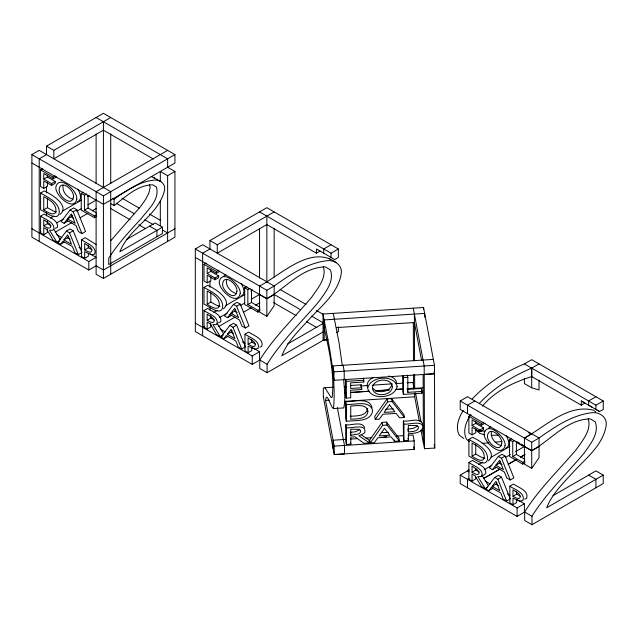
<?xml version="1.0" encoding="UTF-8"?>
<svg xmlns="http://www.w3.org/2000/svg" width="638" height="638" viewBox="0 0 638 638"><rect width="100%" height="100%" fill="white"/><g stroke="black" fill="none" stroke-linecap="round" stroke-linejoin="round"><path stroke-width="0.96" d="M531.725 376.556L531.725 368.126L539.038 363.907M63.018 185.419C62.101 191.727 67.094 197.581 72.947 199.263M226.442 279.795C225.533 286.103 230.517 291.957 236.371 293.639M491.324 431.798C490.407 438.107 495.399 443.96 501.253 445.643M391.82 383.733C391.301 392.386 377.122 394.204 372.544 387.944M367.336 408.376C366.722 416.51 356.044 415.824 350.23 416.255M344.48 445.452L344.52 453.913L334.232 454.583L334.2 446.121L325.563 400.417L326.018 397.857L326.792 397.131L327.884 398.224L332.286 407.626L333.522 408.583L343.802 407.913C345.876 398.527 344.169 388.67 343.691 379.139M333.522 408.583C336.346 376.954 328.841 345.03 323.003 314.032L423.552 307.492L434.47 365.319L434.781 448.043L424.501 448.705L420.984 430.076M469.105 417.3C465.309 423.927 462.821 432.229 466.585 439.43L469.616 441.608M324.232 339.711L267.091 372.696L259.778 368.477L259.778 360.031C274.204 336.728 294.389 317.812 311.902 296.909C317.82 288.169 326.935 277.897 323.275 266.572M267.091 372.696L267.091 364.25C281.525 340.947 301.702 322.031 319.215 301.136C325.404 292.18 334.567 281.502 330.396 269.882L325.468 266.907C301.846 267.21 286.063 288.057 266.844 298.696L259.53 294.485M552.955 495.702L595.932 470.892L603.237 475.111L603.237 483.548L531.972 524.699L524.659 520.472L524.659 512.027C539.086 488.724 559.263 469.807 576.776 448.913C582.701 440.172 591.817 429.9 588.156 418.576M531.972 524.699L531.972 516.254C546.399 492.951 566.584 474.034 584.097 453.132C590.286 444.184 599.441 433.505 595.278 421.877L590.349 418.903C566.727 419.214 550.945 440.053 531.725 450.691L524.412 446.488M463.308 410.569C458.658 417.683 455.069 427.045 459.272 435.204L463.818 438.473M469.528 416.431L470.629 414.796M336.338 262.529C310.562 244.282 281.262 274.874 259.53 286.039L259.53 312.11L266.844 316.328L274.157 305.722L274.157 286.023C289.875 274.866 306.838 263.247 326.425 260.79C334.376 259.459 342.845 265.28 341.218 273.957C337.717 294.246 319.67 307.285 306.806 321.895C297.268 332.151 286.996 342.494 281.805 355.773L323.41 331.744M593.906 410.306C568.011 403.352 545.426 426.758 524.412 438.043L524.412 464.105L531.717 468.332L539.038 457.725L539.038 438.027C554.757 426.862 571.72 415.25 591.306 412.794C599.257 411.454 607.727 417.284 606.1 425.953C602.591 446.249 584.544 459.28 571.68 473.89C562.15 484.154 551.878 494.498 546.686 507.776L603.237 475.111M387.099 398.894L374.681 416.447L375.24 419.397L379.387 419.126L382.832 414.269L396.158 413.4L399.603 417.81L404.428 417.499L403.87 414.548L391.517 398.606L387.099 398.894L387.657 401.844L375.24 419.397M382.106 422.388L369.689 439.941L370.247 442.892L374.386 442.62L377.84 437.764L391.166 436.894L394.603 441.313L399.436 440.994L398.878 438.043L386.524 422.101L382.106 422.388L382.656 425.339L370.247 442.892M64.103 223.316L66.567 220.11L76.042 225.581L78.482 231.618L81.911 233.596L85.564 231.49L76.823 209.735L73.681 207.916L70.028 210.03L61.152 221.617L64.103 223.316L67.756 221.203M67.484 218.882L71.312 213.882L75.124 223.292L67.484 218.882L71.145 216.768L72.238 215.341M57.54 242.655L66.416 231.068L70.068 228.954L73.21 230.773L81.951 252.528L78.299 254.634L74.869 252.656L72.429 246.619L62.955 241.148L60.49 244.354L57.54 242.655L58.999 241.81M63.872 239.92L67.7 234.92L71.512 244.33L63.872 239.92L67.524 237.807L68.617 236.379M227.527 317.692L229.991 314.486L239.473 319.965L241.906 325.994L245.335 327.98L248.995 325.866L240.255 304.111L237.105 302.3L233.452 304.406L224.576 315.993L227.527 317.692L231.179 315.587M230.916 313.258L234.736 308.266L238.548 317.668L230.916 313.258L234.569 311.153L235.661 309.725M220.963 337.031L229.839 325.444L233.492 323.338L236.642 325.149L245.375 346.905L241.722 349.018L238.293 347.04L235.861 341.003L226.378 335.524L223.914 338.738L220.963 337.031L222.423 336.186M227.303 334.296L231.123 329.304L234.936 338.706L227.303 334.296L230.956 332.191L232.049 330.763M492.408 469.696L494.873 466.49L504.355 471.96L506.787 477.998L510.217 479.983L513.869 477.87L505.129 456.114L501.986 454.296L498.334 456.409L489.458 467.997L492.408 469.696L496.061 467.59M495.79 465.261L499.618 460.269L503.43 469.672L495.79 465.261L499.45 463.148L500.543 461.721M488.796 490.734L491.26 487.528L500.734 492.999L503.175 499.036L506.604 501.021L510.256 498.908L501.516 477.152L498.374 475.334L494.721 477.447L485.845 489.035L488.796 490.734L492.448 488.628M492.177 486.3L496.005 481.307L499.817 490.71L492.177 486.3L495.83 484.186L496.922 482.759M110.757 240.741L140.695 206.377L145.767 199.176L148.909 192.931L150.137 187.652L149.531 184.741M223.667 276.174L225.804 274.619M488.548 428.17L490.686 426.615M482.424 406.063C495.008 391.07 513.375 382.377 531.709 376.579L581.306 405.194L584.958 403.08L581.306 400.975L581.306 405.194M417.38 426.24L413.145 428.417L407.81 429.007M472.128 399.021C486.65 383.613 504.921 372.018 524.396 363.907L595.932 405.194L603.245 400.975L603.245 409.421L599.584 411.526L581.306 400.975M479.441 403.248C493.964 387.832 512.242 376.237 531.709 368.126L531.725 387.808L539.03 389.97L539.03 380.176M359.577 429.757L355.374 431.79L350.246 432.341M487.464 487.432L485.271 488.7L477.798 476.562L481.188 476.634L482.041 475.82C483.349 468.475 473.292 465.82 468.89 462.534L468.89 479.25L472.04 481.06L475.693 478.955L475.693 476.299M110.829 203.674L114.074 205.548C125.542 196.839 137.457 185.076 152.721 184.789L156.438 187.03C159.923 199.606 147.944 209.798 141.022 218.762C129.602 231.315 117.751 243.716 108.755 258.183L108.755 264.547L162.435 233.556L162.435 227.184L155.122 222.965L126.324 239.593M114.074 205.548L114.074 199.176C125.909 190.77 138.693 182.013 153.447 180.171C159.444 179.174 165.816 183.577 164.588 190.108C158.391 215.835 129.386 227.606 119.84 251.795L162.435 227.184M252.688 347.79L259.53 351.737L259.53 360.183L252.217 364.402L195.324 331.553L195.316 248.972L202.637 244.737L274.157 286.023L266.844 290.266L266.844 316.328M209.95 248.956L202.637 253.19L202.637 335.779M531.717 468.332L531.717 442.262L539.038 438.027L467.518 396.732L460.205 400.975L460.205 409.413L531.717 450.691L539.038 446.472M174.932 228.731L103.42 270.026L96.107 265.799L88.794 270.018L31.9 237.176L31.9 154.595L39.213 150.369L110.725 191.663L110.725 274.244M39.213 241.395L39.213 158.814L46.526 154.595L46.526 146.15L103.42 113.301L174.932 154.595L174.932 163.033L103.42 204.327L31.9 163.033M46.526 146.15L53.839 150.369L110.725 117.528M47.419 182.548L47.419 186.344L43.767 188.449L40.585 186.615L40.585 169.907L42.778 168.639M56.75 176.79L53.09 178.895L43.767 173.512L43.767 179.111L47.419 177.005L55.251 181.527L55.251 183.273L51.598 185.387L43.767 180.865L43.767 188.449M40.585 169.907L53.09 177.125L55.283 175.857M43.767 179.111L51.598 183.632L55.251 181.527M40.585 193.027C47.93 197.365 58.76 201.855 59.326 211.808C58.568 223.029 44.516 211.401 40.585 209.743L40.585 193.027L44.245 190.922C50.88 193.8 70.563 205.819 60.028 214.456M43.767 209.798C46.749 212.023 55.889 217.654 55.953 210.085C55.809 203.243 49.038 199.511 43.767 196.64L43.767 209.798L47.419 207.693L53.504 211.098L56.591 211.999M47.387 229.034L47.387 232.575L43.735 234.68L40.585 232.862L40.585 216.154L44.245 214.041C48.64 217.335 58.696 219.99 57.388 227.327L55.123 228.396M96.681 216.473L94.496 217.741L81.249 210.093L81.249 193.378L83.442 192.118M81.249 193.378L84.423 195.212L86.616 193.944M50.418 218.044L53.863 216.051M62.484 211.074L81.449 200.125M87.486 196.64L89.208 195.643M167.627 150.369L96.107 191.663L96.107 274.244L103.42 278.463L174.932 237.176L174.932 171.486L167.627 167.26L167.627 158.814L96.107 117.528M43.735 225.844C45.705 226.705 48.209 229.002 50.378 227.702L50.753 226.378L49.493 223.715L43.735 219.743L43.735 225.844L47.387 223.731L51.032 225.621M70.028 210.03L73.171 211.84L76.823 209.735M39.213 232.958L40.84 232.017M56.87 222.758L63.76 218.778M76.696 211.314L81.002 208.825M87.9 204.846L96.521 199.869M31.9 154.595L103.42 195.882L174.932 154.595M66.567 220.11L68.76 218.842M84.423 195.212L84.423 210.149L88.076 208.044L96.466 212.885M55.147 232.2L71.52 222.742M80.141 217.765L87.9 213.283M92.207 210.795L96.521 208.307M84.423 210.149L94.496 215.963L96.681 214.703M160.313 181.352L160.313 171.486L167.627 175.705L174.932 171.486M66.416 231.068L69.558 232.878L73.21 230.773M43.735 234.68L43.735 227.614L46.694 229.321L53.066 240.071L56.965 242.32L59.884 240.63M60.49 244.354L64.143 242.241M88.331 253.366L88.331 256.213L84.679 258.318L81.536 256.508L81.536 239.792L85.189 237.687L96.075 244.545M84.679 249.889C86.68 250.814 89.296 253.111 91.489 251.675L91.88 250.327L90.668 247.48L84.679 243.381L84.679 249.889L88.331 247.775L92.127 249.721M31.9 228.731L88.794 261.58L96.099 257.353L89.264 253.406M209.95 248.972L209.95 240.526L266.844 207.685L338.363 248.979L338.363 257.417L334.711 259.53L316.424 248.972L316.424 253.19L320.077 251.085M209.95 240.526L217.263 244.753L274.157 211.904M210.843 276.924L210.843 280.72L207.191 282.833L204.016 280.999L204.016 264.284L206.21 263.023M219.44 271.589L216.521 273.279L207.191 267.888L207.191 273.495L210.843 271.381L218.674 275.903L218.674 277.658L215.022 279.763L207.191 275.241L207.191 282.833M204.016 264.284L216.521 271.509L218.714 270.241M207.191 273.495L215.022 278.016L218.674 275.903M204.016 287.411C211.353 291.741 222.184 296.231 222.75 306.184C221.992 317.413 207.94 305.777 204.016 304.119L204.016 287.411L207.669 285.298C214.312 288.185 233.986 300.195 223.452 308.832M207.191 304.182C210.173 306.407 219.312 312.038 219.376 304.47C219.233 297.619 212.462 293.887 207.191 291.016L207.191 304.182L210.843 302.069L216.928 305.474L220.014 306.384M210.811 323.418L210.811 326.951L207.159 329.064L204.016 327.246L204.016 310.539L207.669 308.425C212.071 311.711 222.12 314.367 220.812 321.712L218.555 322.772M260.113 310.85L257.919 312.118L244.673 304.47L244.673 287.762L246.866 286.494M244.673 287.762L247.847 289.596L250.04 288.328M213.842 312.421L217.295 310.435M225.916 305.45L244.88 294.509M250.909 291.024L252.632 290.027M331.05 244.753L323.737 248.972L323.737 253.198M207.159 320.22C209.136 321.089 211.633 323.386 213.802 322.078L214.177 320.762L212.917 318.099L207.159 314.127L207.159 320.22L210.811 318.115L214.464 319.997M233.452 304.406L236.602 306.224L240.255 304.111M202.637 327.334L204.264 326.393M219.432 317.636L227.192 313.162M240.119 305.698L244.434 303.202M251.324 299.222L259.945 294.246M259.53 211.904L331.05 253.198L338.363 248.979M229.991 314.486L232.184 313.226M247.847 289.596L247.847 304.533L251.5 302.42L259.897 307.269M218.571 326.576L234.951 317.126M243.564 312.149L251.324 307.668M255.639 305.179L259.945 302.691M247.847 304.533L257.919 310.347L260.113 309.079M229.839 325.444L232.982 327.262L236.642 325.149M207.159 329.064L207.159 321.991L210.125 323.705L216.489 334.448L220.389 336.697L223.316 335.014M223.914 338.738L227.567 336.625M251.763 347.75L251.763 350.589L248.102 352.702L244.96 350.884L244.96 334.176L248.613 332.063C253.134 335.341 264.443 338.69 261.692 346.378L259.881 347.128M248.102 344.265C250.104 345.19 252.72 347.487 254.921 346.059L255.304 344.711L254.091 341.864L248.102 337.765L248.102 344.265L251.763 342.159L255.551 344.105M195.324 323.115L252.217 355.956L259.53 351.737M287.228 344.193L322.892 323.594M336.736 332.486L338.363 331.553L338.363 326.863M524.412 363.907L531.725 359.68L603.245 400.975M474.831 400.975L467.518 405.194L467.518 413.639M475.725 428.927L475.725 432.724L472.072 434.829L468.89 432.995L468.89 416.287L471.083 415.019M485.055 423.169L481.395 425.275L472.072 419.892L472.072 425.49L475.725 423.385L483.556 427.907L483.556 429.653L479.904 431.766L472.072 427.245L472.072 434.829M468.89 416.287L481.395 423.504L483.588 422.236M472.072 425.49L479.904 430.012L483.556 427.907M468.89 439.407C476.235 443.745 487.065 448.235 487.631 458.188C486.874 469.409 472.822 457.781 468.89 456.122L468.89 439.407L472.551 437.301C479.186 440.18 498.868 452.198 488.333 460.835M472.072 456.178C475.055 458.411 484.194 464.033 484.258 456.465C484.114 449.623 477.344 445.89 472.072 443.019L472.072 456.178L475.725 454.073L481.81 457.478L484.896 458.379M468.89 462.534L472.551 460.429C476.945 463.714 487.001 466.37 485.693 473.707L481.188 476.634M524.986 462.853L522.801 464.121L509.555 456.473L509.555 439.757L511.748 438.497M509.555 439.757L512.729 441.592L514.188 440.746M517.57 499.785L524.404 503.741L524.404 512.178L517.099 516.397L460.197 483.564L460.205 475.111L469.201 469.919M478.54 464.536L482.783 462.079M491.276 457.183L509.953 446.401M524.412 438.043L531.725 433.824M595.932 396.756L588.619 400.975L588.619 405.194L592.271 407.307M472.04 472.224C474.01 473.085 476.514 475.382 478.683 474.082L479.058 472.758L477.798 470.094L472.04 466.123L472.04 472.224L475.693 470.11L479.337 472M498.334 456.409L501.476 458.22L505.129 456.114M469.137 478.404L467.518 479.337L467.51 487.783M484.154 469.735L491.802 465.325M505.384 457.486L510.48 454.543M515.576 451.608L524.061 446.704L521.613 444.104M512.729 441.592L512.729 456.529L516.381 454.423L524.771 459.264M483.452 478.58L499.825 469.121M508.446 464.145L516.206 459.663M520.52 457.175L524.827 454.687M483.349 478.644L499.546 469.289M508.079 464.36L516.605 459.44M520.871 456.975L525.138 454.519M512.729 456.529L522.801 462.343L524.986 461.083M494.721 477.447L497.863 479.258L501.516 477.152M491.26 487.528L493.445 486.26M516.636 499.745L516.636 502.592L512.984 504.698L509.842 502.888L509.842 486.172L513.494 484.067C518.016 487.344 529.325 490.686 526.573 498.374L524.755 499.131M512.984 496.268C514.986 497.193 517.601 499.49 519.795 498.055L520.185 496.707L518.973 493.868L512.984 489.761L512.984 496.268L516.636 494.155L520.433 496.101M460.197 475.119L517.099 507.96L524.404 503.741M274.157 294.477L266.844 298.688L195.324 257.401M373.294 377.544C369.498 379.052 366.156 382.967 367.4 387.25M61.128 180.809L62.38 180.235M77.597 201.807C82.621 199.566 80.085 192.389 77.597 189.015M241.02 296.184C246.045 293.951 243.517 286.773 241.02 283.4M505.902 448.187C510.926 445.946 508.39 438.769 505.902 435.395M323.003 314.032L323.099 340.142L327.932 339.408M495.216 442.19L501.899 441.464M333.331 387.202L323.793 387.896L323.322 388.51L323.354 396.964M482.145 443.402L488.628 442.868M498.677 435.164L491.3 435.315M424.222 374.442L434.502 373.756L434.191 372.074M344.512 387.075L346.49 386.939M360.374 385.998L367.313 385.527M372.265 385.192L392.099 383.853M396.062 383.582L403.001 383.119M406.964 382.848L413.552 382.401M344.6 392.864L346.586 392.729M350.549 392.466L369.402 391.19M375.351 390.783L389.236 389.842M396.182 389.371L403.128 388.909M407.092 388.638L414.038 388.167L412.914 382.441M324.192 339.655L324.12 319.941L424.669 313.402L424.685 317.166M336.393 327.605L414.421 322.533L421.63 360.693M323.099 340.142L327.772 339.839M434.183 372.074L434.502 373.756L333.953 380.312L332.821 370.168L332.805 365.941L433.361 359.385M332.805 365.941L333.921 371.85L434.47 365.319M345.756 379.155L346.179 381.372L363.756 380.232L363.764 382.002L350.645 382.856L350.669 388.47L361.682 387.752L361.69 389.507L350.677 390.225L350.701 397.825L346.243 398.112L345.684 395.161L345.621 379.403M402.921 375.439L403.344 377.656L407.802 377.369L407.857 392.33L422.021 391.413L422.029 393.183L403.407 394.396L402.849 391.445L402.785 375.686M351.028 385.456L361.124 384.802L361.682 387.752M344.56 392.896L346.53 392.769M350.477 392.506L369.243 391.285M375.168 390.903L388.989 390.001M395.903 389.555L402.817 389.108M407.754 388.789L423.082 387.792M422.021 391.413L421.463 388.454L407.299 389.379L407.857 392.33M325.563 400.417L329.304 400.178M344.592 401.358L414.7 396.796L419.318 421.263M345.708 401.581L346.267 404.54C353.883 405.066 370.192 399.587 372.632 410.8C370.845 422.436 354.6 420.139 346.33 421.279L345.772 418.321L345.708 401.581C353.324 402.107 369.633 396.629 372.074 407.841M387.657 401.844L392.075 401.557L404.428 417.499M385.511 409.333L393.319 408.83M361.587 435.036L368.876 439.989L369.434 442.947L363.955 443.298L354.975 436.807L350.812 437.07L350.836 444.152L346.41 444.439L345.86 441.488L345.796 424.749C350.98 425.809 362.009 420.697 364.689 427.675M403.36 421.008L403.918 423.959C408.161 425.251 423.823 419.166 422.962 428.377C420.155 433.346 413.392 433.266 408.376 433.76L408.4 440.411L403.982 440.699L403.423 437.748L403.36 421.008C408.679 422.125 420.211 416.758 422.619 424.142M345.796 424.749L346.354 427.699C349.967 428.927 366.603 423.034 364.856 432.205L363.668 433.593L358.907 435.786L369.434 442.947M382.656 425.339L387.083 425.052L399.436 440.994M381.5 432.763L388.327 432.325M350.804 435.299L358.556 433.912L360.135 432.716L360.653 431.136L360.207 430.036L358.883 429.31L350.78 429.191L350.804 435.299L350.525 433.824M408.368 431.966L413.703 431.376L416.319 430.475L417.938 429.191L418.48 427.58L418.05 426.32L416.766 425.546L408.344 425.45L408.368 431.966L407.953 429.749M346.314 439.351L333.092 440.22L333.116 448.666M350.238 439.096L357.113 438.649M365.949 438.075L371.834 437.692M383.621 436.926L386.564 436.735M396.381 436.097L403.256 435.65M408.161 435.331L413.073 435.012L414.19 440.922L414.221 449.375L334.232 454.575L323.314 396.756M334.2 446.121L414.19 440.922M479.337 431.041L484.912 431.105M508.502 440.938L510.336 441.089M388.67 376.045C392.418 376.643 396.613 379.211 396.565 383.446M475.493 430.02L478.38 430.786M484.736 434.757L479.928 433.481L475.749 430.028M151.118 176.431L160.912 181.487M516.684 441.847L519.276 442.812M528.296 432.628L530.672 433.641M599.584 411.526L595.932 409.421L595.932 405.194M153.415 159.053L103.42 130.192L53.839 158.814L53.839 150.369M316.424 253.19L266.844 224.568L217.263 253.19L217.263 244.753M531.725 387.808L524.412 383.582L524.412 378.262M121.938 198.131L139.18 208.084M149.523 214.057L160.728 220.533M280.186 289.524L306.049 304.462M316.392 310.435L323.291 314.414M112.448 198.235L114.074 199.176M460.205 400.975L531.717 442.262M588.619 475.103L595.932 479.329L595.932 487.767M116.347 203.347L134.451 213.802M144.794 219.775L153.415 224.751M162.746 230.143L167.627 232.958M195.316 248.972L266.844 290.266M273.742 294.246L300.466 309.677M311.671 316.145L322.876 322.613M149.611 226.139L156.932 230.366L156.932 236.73M516.748 442.485L524.061 446.704M110.31 208.307L130.144 219.759M138.757 224.736L145.655 228.715M273.742 302.691L296.152 315.627M306.495 321.6L316.839 327.573M499.45 463.148L501.994 464.624M71.145 216.768L73.689 218.244M234.569 311.153L237.113 312.62M509.842 486.172C514.364 489.45 525.672 492.799 522.921 500.487L519.779 501.133L512.984 498.063L512.984 504.698M40.585 216.154C44.987 219.44 55.043 222.096 53.736 229.441L52.882 230.254L49.493 230.182L56.965 242.32M81.536 239.792C86.058 243.07 97.367 246.42 94.615 254.099L91.473 254.753L84.679 251.683L84.679 258.318M204.016 310.539C208.419 313.824 218.467 316.48 217.159 323.817L216.314 324.638L212.917 324.567L220.389 336.697M244.96 334.176C249.482 337.454 260.79 340.796 258.039 348.484L254.897 349.13L248.102 346.059L248.102 352.702M495.83 484.186L498.382 485.662M67.524 237.807L70.076 239.282M230.956 332.191L233.5 333.658M467.502 470.9L469.129 471.841M485.087 481.036L490.215 483.995M507.314 493.868L509.874 495.351M56.782 234.656L61.91 237.615M79.008 247.488L81.568 248.964M220.206 329.033L225.334 331.999M242.432 341.864L245 343.348M485.271 488.7L481.371 486.451L474.999 475.701L472.04 473.994L472.04 481.06M524.659 512.027L531.972 516.254M259.778 360.031L267.091 364.25M594.504 410.832L595.709 411.885M329.025 258.302L330.221 259.363M153.599 177.268L154.723 178.265M324.917 387.752L331.154 397.57L332.159 397.33C334.894 372.193 328.275 346.936 323.035 322.485M481.953 475.262L488.429 485.781M217.072 323.259L223.547 333.778M54.142 229.688L60.116 239.402M501.476 458.22L510.217 479.983M497.863 479.258L506.604 501.021M236.602 306.224L245.335 327.98M232.982 327.262L241.722 349.018M73.171 211.84L81.911 233.596M69.558 232.878L78.299 254.634M334.408 319.279L338.993 342.391L342.295 365.598M413.272 308.162L424.19 365.989L424.501 448.705M422.029 393.183L421.463 388.454M415.529 392.92L420.992 421.814M422.26 428.561L423.353 434.334M407.387 375.152L407.802 377.369M413.743 446.847L414.221 449.375M407.985 438.194L408.4 440.411M391.517 398.606L392.075 401.557M394.324 439.829L394.603 441.313M386.524 422.101L387.083 425.052M363.341 378.015L363.756 380.232M363.349 379.793L363.764 382.002M361.69 389.507L361.124 384.802M333.283 313.362L334.4 319.271M343.084 365.271L344.201 371.188L344.233 379.642M350.557 442.676L350.836 444.152M337.319 407.515L344.488 445.46M434.143 444.662L434.781 448.043M423.552 307.492L423.56 309.374M423.13 374.45L423.385 442.796M414.389 314.071L414.564 360.837M414.612 374.586L414.668 388.335M414.684 393.04L414.7 396.796M413.328 322.597L413.464 360.478M413.52 374.426L413.576 389.005M403.918 423.959L403.982 440.699M403.344 377.656L403.407 394.396M346.179 381.372L346.243 398.112M346.267 404.54L346.33 421.279M346.354 427.699L346.41 444.439M333.921 371.85L333.953 380.312M324.12 319.949L324.152 328.403M522.801 462.343L522.801 464.121M517.099 507.96L517.099 516.397M516.636 491.372L516.636 494.155M516.381 441.472L516.381 454.423M481.395 423.504L481.395 425.275M479.904 430.012L479.904 431.766M475.725 421.519L475.725 423.385M475.725 444.67L475.725 454.073M475.693 468.372L475.693 470.11M331.05 253.198L331.05 257.417M274.157 228.308L274.157 277.083M266.844 216.13L266.844 282.299M259.53 228.308L259.53 278.08M257.919 310.347L257.919 312.118M252.217 355.956L252.217 364.402M251.763 339.368L251.763 342.159M251.5 289.477L251.5 302.42M216.521 271.509L216.521 273.279M215.022 278.016L215.022 279.763M210.843 269.515L210.843 271.381M210.843 292.667L210.843 302.069M210.811 315.499L210.811 318.115M209.95 281.294L209.95 287.267M209.95 307.181L209.95 310.172M167.627 175.705L167.627 241.395M160.313 201.098L160.313 225.772M110.725 133.932L110.725 183.704M103.42 121.746L103.42 187.923M103.42 195.882L103.42 278.463M96.107 133.932L96.107 183.704M94.496 215.963L94.496 217.741M88.794 261.58L88.794 270.018M88.331 244.992L88.331 247.775M88.076 195.092L88.076 208.044M53.09 177.125L53.09 178.895M51.598 183.632L51.598 185.387M47.419 175.139L47.419 177.005M47.419 198.29L47.419 207.693M47.387 221.115L47.387 223.731M46.526 186.926L46.526 192.899M46.526 212.805L46.526 215.796M73.426 197.166C71.871 207.509 57.731 195.762 59.246 189.007C60.889 178.807 74.877 190.475 73.426 197.166M236.857 291.542C235.294 301.886 221.155 290.146 222.67 283.392C224.321 273.192 238.301 284.859 236.857 291.542M501.731 443.546C500.176 453.889 486.036 442.142 487.552 435.395C489.202 425.187 503.183 436.855 501.731 443.546M76.799 199.136C73.809 212.406 54.74 195.212 55.873 187.078C58.935 173.895 77.892 191.033 76.799 199.136M240.231 293.512C237.232 306.79 218.164 289.596 219.305 281.454C222.359 268.271 241.324 285.409 240.231 293.512M505.105 445.515C502.114 458.794 483.046 441.6 484.178 433.457C487.241 420.275 506.197 437.413 505.105 445.515M392.378 386.684C392.107 396.198 373.35 397.897 372.44 388.016C372.807 378.589 391.397 376.922 392.378 386.684M367.895 411.335C367.281 419.469 356.602 418.775 350.788 419.214L350.733 406.023C356.195 405.904 366.826 403.479 367.895 411.335M397.123 386.397C395.137 398.535 370.558 400.76 367.703 388.335C369.745 376.245 394.22 374.051 397.123 386.397M389.475 404.851L384.124 412.419L394.858 411.717L389.475 404.851M384.483 428.345L379.131 435.913L389.866 435.212L384.483 428.345"/></g></svg>
